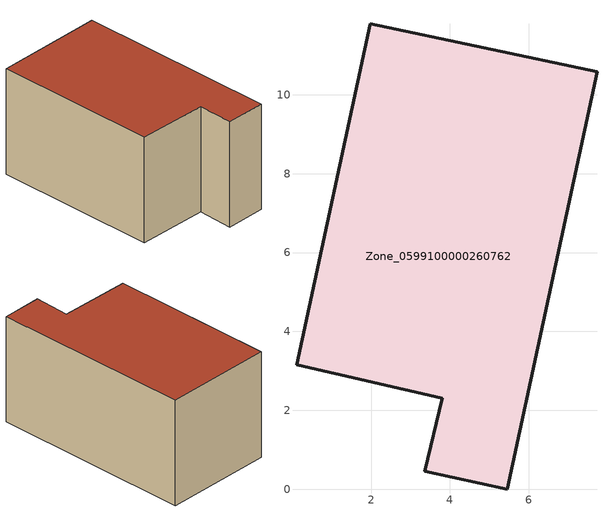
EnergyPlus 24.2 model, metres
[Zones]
Zone_0599100000260762
 floor ground (C_G): 3.36,0.45 3.8,2.3 0.11,3.15 1.98,11.8 7.73,10.58 5.45,0 z0
 wall outside (C_F): 1.98,11.8 0.11,3.15 3.8,2.3 3.36,0.45 5.45,0 7.73,10.58 1.98,11.8 z0:5.79
 roof outside (C_R): 3.8,2.3 3.36,0.45 5.45,0 7.73,10.58 1.98,11.8 0.11,3.15 z5.79
[BUILDING]
Pand.0599100000260762: North Axis=0; Terrain=City; Loads Convergence Tolerance Value=0.04; Temperature Convergence Tolerance Value=0.4; Solar Distribution=FullExterior; Maximum Number of Warmup Days=25; Minimum Number of Warmup Days=1
[Site:Location]
Rotterdam.The.Hague.AP_ZH_NLD Design_Conditions: Latitude=51.96; Longitude=4.45; Time Zone=1; Elevation=-4.5
[SITE:GROUNDTEMPERATURE:BUILDINGSURFACE]
18, 18, 18, 18, 18, 18, 18, 18, 18, 18, 18, 18
[MATERIAL] Thermal Absorptance=0.9; Solar Absorptance=0.7; Visible Absorptance=0.7
Name | Roughness | Thickness | Conductivity | Density | Specific Heat
G.TC.1975-1991 | MediumSmooth | 0.15 | 0.288461 | 540 | 1210
F.TC.1975-1991 | Rough | 0.3 | 0.230769 | 1920 | 840
R.TC.1975-1991 | MediumRough | 0.2 | 0.153846 | 1500 | 1000
[CONSTRUCTION]
C_G: G.TC.1975-1991
C_F: F.TC.1975-1991
C_R: R.TC.1975-1991
[ZONE]
Zone_0599100000260762: Type=1; Multiplier=1; Ceiling Height=Autocalculate; Volume=Autocalculate; Floor Area=autocalculate; Part of Total Floor Area=Yes
[ZONEINFILTRATION:DESIGNFLOWRATE]
Infil_Zone_0599100000260762: Zone or ZoneList or Space or SpaceList=Zone_0599100000260762; Schedule=AlwaysOn; Design Flow Rate Calculation Method=Flow/Area; Flow Rate per Floor Area=0.003; Constant Term Coefficient=1; Temperature Term Coefficient=0; Velocity Term Coefficient=0; Velocity Squared Term Coefficient=0
[HVACTEMPLATE:ZONE:IDEALLOADSAIRSYSTEM]
Zone_0599100000260762: Maximum Heating Supply Air Temperature=50; Minimum Cooling Supply Air Temperature=13; Maximum Heating Supply Air Humidity Ratio=0.0156; Minimum Cooling Supply Air Humidity Ratio=0.0077; Heating Limit=NoLimit; Cooling Limit=NoLimit; Dehumidification Control Type=ConstantSensibleHeatRatio; Cooling Sensible Heat Ratio=0.7; Dehumidification Setpoint=60; Humidification Control Type=None; Humidification Setpoint=30; Outdoor Air Method=None; Outdoor Air Flow Rate per Person=0.00944; Outdoor Air Flow Rate per Zone Floor Area=0; Outdoor Air Flow Rate per Zone=0; Demand Controlled Ventilation Type=None; Outdoor Air Economizer Type=NoEconomizer; Heat Recovery Type=None; Sensible Heat Recovery Effectiveness=0.7; Latent Heat Recovery Effectiveness=0.65
[ZONECONTROL:THERMOSTAT]
ThermostatControl_Zone_0599100000260762: Zone or ZoneList=Zone_0599100000260762; Control Type Schedule=DualSetpointControlType; Control 1=Thermostat_Zone_0599100000260762; Temperature Difference Between Cutout And Setpoint=0
[THERMOSTATSETPOINT:DUALSETPOINT]
Thermostat_Zone_0599100000260762: Heating Setpoint Temperature Schedule=HeatingSetpoint_Zone_0599100000260762; Cooling Setpoint Temperature Schedule=CoolingSetpoint_Zone_0599100000260762
[SCHEDULE:COMPACT]
HeatingSetpoint_Zone_0599100000260762: Through: 12/31, For: AllDays, Until: 24:00, 21
CoolingSetpoint_Zone_0599100000260762: Through: 12/31, For: AllDays, Until: 24:00, 24
DualSetpointControlType: Through: 12/31, For: AllDays, Until: 24:00, 4
AlwaysOn: Through: 12/31, For: AllDays, Until: 24:00, 1
